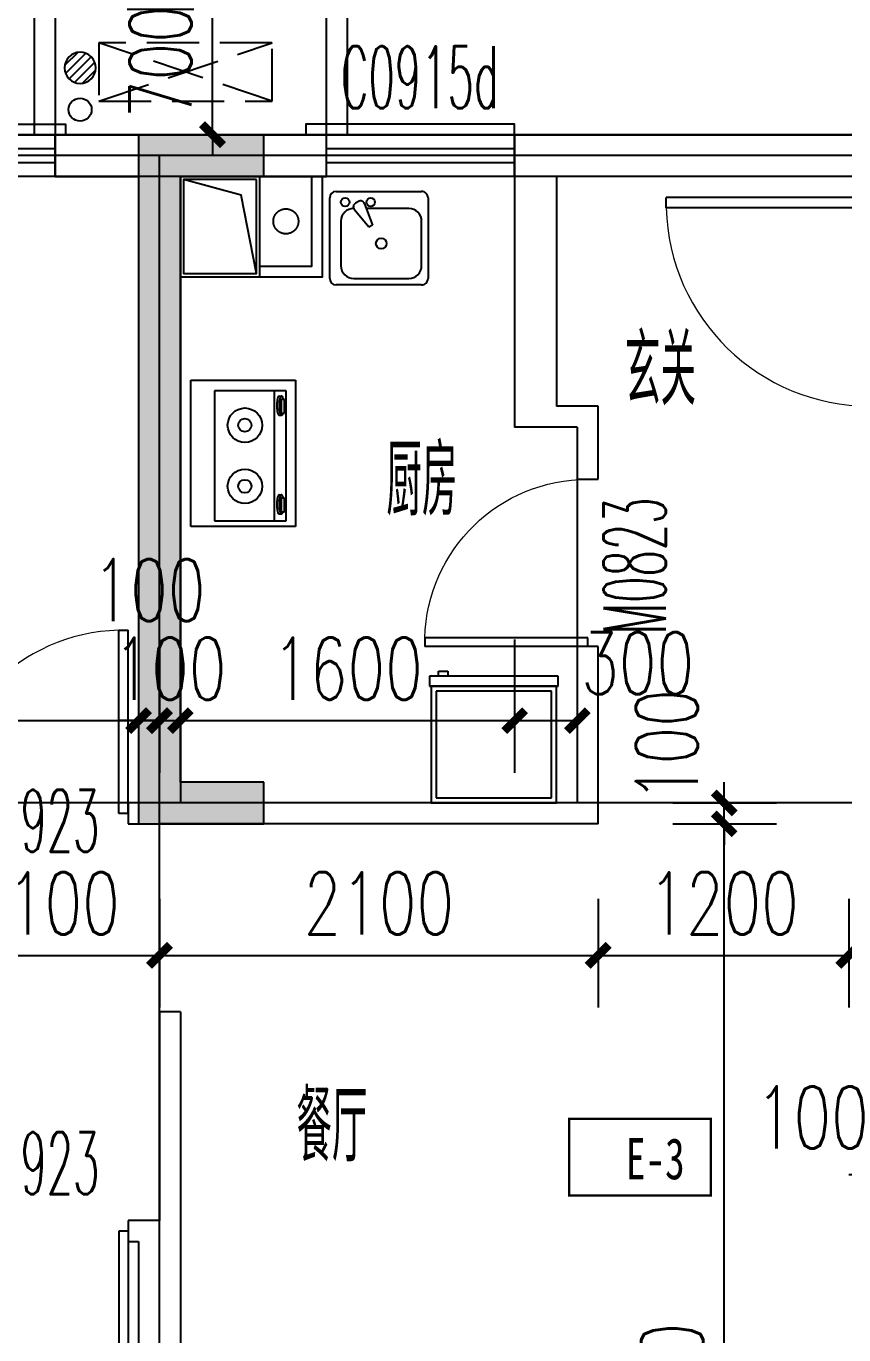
# Model space of a CAD drawing. Extents: x -59851 to 653804, y -249523 to 437614.
# Drawn here: x -14152 to -10238, y 12159 to 18425 of the extents above; entities that cross this region are included whole.
import ezdxf

# ---------------------------------------------------------------- set-up
doc = ezdxf.new("R2010")
doc.units = 0
doc.header["$LTSCALE"] = 1000
doc.header["$MEASUREMENT"] = 0
for name, pattern in [('CONTINOUS', [0]), ('DASH', [0.35, 0.25, -0.1]), ('PS', [3200, 1500, -200, 1500])]:
    doc.linetypes.add(name, pattern=pattern)
for name, color, linetype in [('_S-空调立管', 7, 'Continuous'), ('A-Lvtry（卫生间）', 5, 'Continuous'), ('A-Lvtry（厨房）', 5, 'CONTINOUS'), ('A-烟气道', 105, 'Continuous'), ('A-空调室外机', 5, 'DASH'), ('A-第三道尺寸线', 105, 'Continuous'), ('A-线脚看线', 9, 'Continuous'), ('DOTE', 16, 'Continuous'), ('NL', 5, 'Continuous'), ('PS', 6, 'PS'), ('PUB_HATCH', 8, 'Continuous'), ('PUB_TEXT', 7, 'Continuous'), ('WALL', 2, 'Continuous'), ('WINDOW', 4, 'Continuous'), ('WINDOW_TEXT', 7, 'Continuous'), ('剪力墙', 6, 'Continuous'), ('户型标示', 7, 'Continuous'), ('栏杆', 142, 'Continuous')]:
    doc.layers.add(name, color=color, linetype=linetype)
doc.layers.add('A-area(算全面积)', color=21, linetype='Continuous', plot=False)
doc.layers.add('A-area(算半面积)', color=23, linetype='Continuous', plot=False)
doc.styles.add('_TCH_DIM_T3', font='SIMPLEX.shx', dxfattribs={"width": 0.705882, "bigfont": 'GBCBIG.shx'})
doc.styles.add('_TCH_WINDOW', font='SIMPLEX.shx', dxfattribs={"width": 0.7, "height": 3.5, "bigfont": 'GBCBIG.shx'})
doc.styles.get("Standard").update_dxf_attribs({"font": 'gbenor.shx', "width": 0.7, "bigfont": 'gbcbig.shx'})
doc.styles.add('黑体', font='simhei.ttf', dxfattribs={"width": 0.7})
doc.dimstyles.new('_TCH_ARCH&&100', dxfattribs={"dimtxt": 297.5, "dimasz": 100, "dimexe": 250, "dimexo": 300, "dimgap": 100, "dimtad": 1, "dimdec": 0, "dimzin": 0, "dimdsep": 46, "dimtxsty": '_TCH_DIM_T3', "dimblk": 'ARCHTICK', "dimcen": 0.09, "dimclrt": 7, "dimazin": 2, "dimtfac": 1, "dimtdec": 0, "dimtix": 1, "dimtmove": 2, "dimatfit": 3, "dimfxl": 0, "dimtolj": 1, "dimtzin": 0, "dimarcsym": 0})

# ---------------------------------------------------------------- blocks, each defined once
blk = doc.blocks.new('jgjlq030328')
at = {"layer": 'PUB_HATCH'}
blk.add_hatch(color=256, dxfattribs=at).paths.add_polyline_path([(-259335, 13911.9), (-259735, 13911.9), (-259735, 16811.9), (-259335, 16811.9), (-259335, 17011.9), (-259935, 17011.9), (-259935, 13711.9), (-259735, 13711.9), (-259335, 13711.9)])
at = {"layer": '剪力墙'}
blk.add_lwpolyline([(-259335, 13911.9), (-259735, 13911.9), (-259735, 16811.9), (-259335, 16811.9), (-259335, 17011.9), (-259935, 17011.9), (-259935, 13711.9), (-259735, 13711.9), (-259335, 13711.9)], close=True, dxfattribs=at)
blk = doc.blocks.new('zhouxianssceng0329')
at = {"layer": 'DOTE'}
for p, q in [((-3313.7, 143398.2), (-44988.6, 143398.2)), ((-13513.7, 132089.9), (-13513.7, 143398.2)), ((5501.3, 143298.2), (-44988.6, 143298.2)), ((5501.3, 140298.2), (-44988.6, 140298.2))]:
    blk.add_line(p, q, dxfattribs=at)
blk = doc.blocks.new('_ArchTick')
at = {"color": 0, "linetype": 'ByBlock', "const_width": 0.4}
blk.add_lwpolyline([(-0.5, -0.5), (0.5, 0.5)], dxfattribs=at)
blk = doc.blocks.new('*D775')
at = {"layer": 'A-第三道尺寸线', "color": 0, "lineweight": -2, "transparency": 16777216}
for p, q in [((16931.5, 164421.8), (16931.5, 164804.1)), ((17031.5, 164421.8), (17031.5, 164804.1)), ((16931.5, 164554.1), (16831.5, 164554.1)), ((16931.5, 164554.1), (17031.5, 164554.1)), ((17031.5, 164554.1), (17131.5, 164554.1))]:
    blk.add_line(p, q, dxfattribs=at)
at = {"layer": 'Defpoints', "color": 0, "transparency": 16777216}
for p in [(17031.5, 164554.1), (16931.5, 164121.8), (17031.5, 164121.8)]:
    blk.add_point(p, dxfattribs=at)
at = {"layer": 'A-第三道尺寸线', "color": 0, "lineweight": -2, "transparency": 16777216, "xscale": 100, "yscale": 100, "zscale": 100}
blk.add_blockref('_ArchTick', (16931.5, 164554.1), dxfattribs=at)
at = {"layer": 'A-第三道尺寸线', "color": 0, "lineweight": -2, "transparency": 16777216, "xscale": 100, "yscale": 100, "zscale": 100, "rotation": 180}
blk.add_blockref('_ArchTick', (17031.5, 164554.1), dxfattribs=at)
at = {"layer": 'A-第三道尺寸线', "color": 7, "transparency": 16777216, "insert": (16656.5, 164829.1), "char_height": 297.5, "attachment_point": 5, "style": '_TCH_DIM_T3'}
blk.add_mtext('\\A1;100', dxfattribs=at)
blk = doc.blocks.new('ssxianjiao0329')
at = {"layer": 'A-线脚看线'}
for points in [[(-15563.7, 143498.2), (-15563.7, 143548.2), (-13963.7, 143548.2), (-13963.7, 143498.2)], [(-11813.6, 143498.2), (-11813.6, 143548.2), (-12813.6, 143548.2), (-12813.6, 143498.2)]]:
    blk.add_lwpolyline(points, dxfattribs=at)
blk = doc.blocks.new('hhhhxintongqutong0329')
at = {"layer": 'A-area(算全面积)'}
blk.add_lwpolyline([(-17613.7, 20582.6), (-17613.7, 13682.6), (-16213.7, 13682.6), (-16213.5, 16982.6), (-15613.7, 16982.6), (-15613.7, 16782.6), (-5513.7, 16782.6), (-5513.7, 20582.6)], close=True, dxfattribs=at)
blk = doc.blocks.new('_LV13')
at = {"color": 0}
for p, q in [((-0.071, 0.495), (-0.495, 0.071)), ((0.183, 0.465), (-0.465, -0.183)), ((0.354, 0.354), (-0.354, -0.354)), ((0.465, 0.183), (-0.183, -0.465)), ((0.495, -0.071), (0.071, -0.495))]:
    blk.add_line(p, q, dxfattribs=at)
blk.add_circle((0, 0), 0.5)
blk = doc.blocks.new('jfdsjjkjkh')
at = {"layer": '_S-空调立管'}
blk.add_lwpolyline([(-13893.7, 146763.3, -1), (-13893.7, 146653.3, -1)], format="xyb", close=True, dxfattribs=at)
at = {"layer": 'NL', "ltscale": 0.5, "extrusion": (0, 0, -1), "xscale": 150, "yscale": 150, "zscale": -150, "rotation": 90}
blk.add_blockref('_LV13', (13893.7, 146908.3), dxfattribs=at)
blk = doc.blocks.new('t4')
at = {"layer": 'A-Lvtry（卫生间）'}
for p, q in [((3876545.3, 2552259.6), (3876931.4, 2552259.6)), ((3876514.8, 2551819.5), (3876514.8, 2552229.1)), ((3876819.6, 2552205.6), (3876606.3, 2552205.6)), ((3876961.9, 2552229.1), (3876961.9, 2551819.5)), ((3876545.3, 2552144.6), (3876545.3, 2551880.5)), ((3876790.3, 2552072.2), (3876875.1, 2552142)), ((3876913.8, 2552122.3), (3876905.6, 2552136.5)), ((3876800.4, 2552054.6), (3876790.3, 2552072.2)), ((3876903.3, 2552093.1), (3876800.4, 2552054.6)), ((3876880.6, 2551880.5), (3876880.6, 2552084.6)), ((3876606.3, 2551819.5), (3876819.6, 2551819.5)), ((3876931.4, 2551789), (3876545.3, 2551789))]:
    blk.add_line(p, q, dxfattribs=at)
for centre, major_axis, start_param, end_param in [((3876545.3, 2552229.1), (-21.6, 21.6), -0.785398, 0.785398), ((3876931.4, 2552229.1), (-21.6, 21.6), 3.926991, 5.497787), ((3876606.3, 2552144.6), (-43.1, 43.1), -0.785398, 0.785398), ((3876819.6, 2552144.6), (43.1, 43.1), 5.497787, 7.068583), ((3876911.1, 2552185.3), (-14.4, 14.4), 4.712389, 10.995574), ((3876888, 2552126.3), (14.4, 14.4), 6.021386, 7.757331), ((3876896.2, 2552112.2), (-14.4, 14.4), 2.714645, 4.45059), ((3876911.1, 2552063.4), (14.4, 14.4), 6.283185283893945, 12.56637059107353), ((3876713, 2552012.6), (18, 18), 6.283185283897186, 12.56637059107677), ((3876606.3, 2551880.5), (-43.1, 43.1), 0.785398, 2.356194), ((3876819.6, 2551880.5), (-43.1, 43.1), 2.356194, 3.926991), ((3876545.3, 2551819.5), (21.6, 21.6), 2.356194, 3.926991), ((3876931.4, 2551819.5), (-21.6, 21.6), 2.356194, 3.926991)]:
    blk.add_ellipse(centre, major_axis=major_axis, ratio=1, start_param=start_param, end_param=end_param, dxfattribs=at)
blk = doc.blocks.new('zt1')
at = {"layer": 'A-Lvtry（卫生间）', "linetype": 'Continuous'}
for p, q in [((-700, 0), (0, 0)), ((-700, -500), (-700, 0)), ((0, 0), (0, -500)), ((0, -500), (-700, -500))]:
    blk.add_line(p, q, dxfattribs=at)
at = {"layer": 'A-Lvtry（卫生间）'}
for p, q in [((-673.5, -113.1), (-673.5, -455.5)), ((-50.7, -113.1), (-673.5, -113.1)), ((-50.7, -455.5), (-50.7, -113.1)), ((-673.5, -399.8), (-50.7, -399.8)), ((-640.9, -422.1), (-640.8, -433.8)), ((-565.7, -431.5), (-630.4, -431.5)), ((-630.4, -431.5), (-630.4, -448.2)), ((-565.7, -448.2), (-565.7, -431.5)), ((-549.1, -423.2), (-549.1, -433.7)), ((-167.9, -422.1), (-167.8, -433.8)), ((-157.4, -431.5), (-157.4, -448.2)), ((-92.7, -431.5), (-157.4, -431.5)), ((-92.7, -448.2), (-92.7, -431.5)), ((-76.1, -423.2), (-76.1, -433.7)), ((-673.5, -455.5), (-50.7, -455.5)), ((-630.4, -448.2), (-565.7, -448.2)), ((-157.4, -448.2), (-92.7, -448.2))]:
    blk.add_line(p, q, dxfattribs=at)
for points in [[(-549.1, -423.2, 0.259034), (-551, -419.8, 0.076276), (-562.5, -414.9, 0.036515), (-576.1, -412.4, 0.026615), (-594.9, -411.4, 0.026615), (-613.8, -412.4, 0.036515), (-627.3, -414.9, 0.076276), (-638.9, -419.8, 0.259034), (-640.8, -423.2, 0.078462), (-640.6, -424.5, 0.056762)], [(-549.1, -433.7, 0.259034), (-551, -430.3, 0.076276), (-562.5, -425.4, 0.036515), (-576.1, -422.9, 0.026615), (-594.9, -421.9, 0.026615), (-613.8, -422.9, 0.036515), (-627.3, -425.4, 0.076276), (-638.9, -430.3, 0.259034), (-640.8, -433.7, 0.259034), (-638.9, -437.2, 0.056762), (-630.4, -441.2, 0.036515)], [(-565.7, -442.9, 0.008736), (-562.5, -442.1, 0.076276), (-551, -437.2, 0.259034), (-549.1, -433.7, 0.259034)], [(-76.1, -423.2, 0.259034), (-78, -419.8, 0.076276), (-89.5, -414.9, 0.036515), (-103.1, -412.4, 0.026615), (-121.9, -411.4, 0.026615), (-140.8, -412.4, 0.036515), (-154.3, -414.9, 0.076276), (-165.9, -419.8, 0.259034), (-167.8, -423.2, 0.078462), (-167.6, -424.5, 0.056762)], [(-76.1, -433.7, 0.259034), (-78, -430.3, 0.076276), (-89.5, -425.4, 0.036515), (-103.1, -422.9, 0.026615), (-121.9, -421.9, 0.026615), (-140.8, -422.9, 0.036515), (-154.3, -425.4, 0.076276), (-165.9, -430.3, 0.259034), (-167.8, -433.7, 0.259034), (-165.9, -437.2, 0.056762), (-157.4, -441.2, 0.036515)], [(-92.7, -442.9, 0.008736), (-89.5, -442.1, 0.076276), (-78, -437.2, 0.259034), (-76.1, -433.7, 0.259034)]]:
    blk.add_lwpolyline(points, format="xyb", dxfattribs=at)
at = {"layer": 'A-Lvtry（卫生间）', "linetype": 'Continuous'}
for centre, radius in [((-508.4, -258.5), 82.5), ((-215.8, -258.5), 82.5), ((-508.4, -258.5), 31.6), ((-215.8, -258.5), 31.6)]:
    blk.add_circle(centre, radius, dxfattribs=at)
at = {"layer": 'A-Lvtry（卫生间）', "width": 0.8, "flags": 9}
for tag in ['YSIZE', 'XSIZE']:
    blk.add_attdef(tag, (-350, 0), '', height=0.5, dxfattribs=at)
blk = doc.blocks.new('BX1')
at = {"layer": 'A-Lvtry（卫生间）'}
for p, q in [((-560, 8), (-607.7, 8)), ((-607.7, 8), (-607.7, -608)), ((-560, -608), (-560, 8)), ((0, 0), (-560, 0)), ((0, -600), (0, 0)), ((-560, 0), (-560, -600)), ((-24, -24), (-536, -24)), ((-536, -24), (-536, -576)), ((-24, -576), (-24, -24)), ((-631.1, -564.3), (-631.1, -520)), ((-631.1, -520), (-607.7, -520)), ((-607.7, -520), (-607.7, -564.3)), ((-607.7, -564.3), (-631.1, -564.3)), ((-607.7, -608), (-560, -608)), ((-560, -600), (0, -600)), ((-536, -576), (-24, -576))]:
    blk.add_line(p, q, dxfattribs=at)
blk = doc.blocks.new('ktswaj')
at = {"linetype": 'DASH'}
blk.add_lwpolyline([(15990.1, 179082.6), (15990.1, 178253.3), (16268.4, 178253.3), (16268.4, 179082.6)], close=True, dxfattribs=at)
for points in [[(15990.1, 179082.6), (16268.4, 178253.3)], [(15990.1, 178253.3), (16268.4, 179082.6)]]:
    blk.add_lwpolyline(points, dxfattribs=at)
blk = doc.blocks.new('*D918')
at = {"layer": 'A-第三道尺寸线', "color": 0, "lineweight": -2, "transparency": 16777216}
for p, q in [((-11813.7, 15488.2), (-11813.7, 14850)), ((-11513.7, 15488.2), (-11513.7, 14850)), ((-11813.7, 15100), (-11513.7, 15100))]:
    blk.add_line(p, q, dxfattribs=at)
at = {"layer": 'Defpoints', "color": 0, "transparency": 16777216}
for p in [(-11813.7, 15788.2), (-11513.7, 15788.2), (-11513.7, 15100)]:
    blk.add_point(p, dxfattribs=at)
at = {"layer": 'A-第三道尺寸线', "color": 0, "lineweight": -2, "transparency": 16777216, "xscale": 100, "yscale": 100, "zscale": 100, "rotation": 180}
blk.add_blockref('_ArchTick', (-11813.7, 15100), dxfattribs=at)
at = {"layer": 'A-第三道尺寸线', "color": 0, "lineweight": -2, "transparency": 16777216, "xscale": 100, "yscale": 100, "zscale": 100}
blk.add_blockref('_ArchTick', (-11513.7, 15100), dxfattribs=at)
at = {"layer": 'A-第三道尺寸线', "color": 7, "transparency": 16777216, "insert": (-11224.7, 15375), "char_height": 297.5, "attachment_point": 5, "style": '_TCH_DIM_T3'}
blk.add_mtext('\\A1;300', dxfattribs=at)
blk = doc.blocks.new('*D919')
at = {"layer": 'A-第三道尺寸线', "color": 0, "lineweight": -2, "transparency": 16777216}
for p, q in [((-13413.7, 15488.2), (-13413.7, 14850)), ((-11813.7, 15488.2), (-11813.7, 14850)), ((-13413.7, 15100), (-11813.7, 15100))]:
    blk.add_line(p, q, dxfattribs=at)
at = {"layer": 'Defpoints', "color": 0, "transparency": 16777216}
for p in [(-13413.7, 15788.2), (-11813.7, 15788.2), (-11813.7, 15100)]:
    blk.add_point(p, dxfattribs=at)
at = {"layer": 'A-第三道尺寸线', "color": 0, "lineweight": -2, "transparency": 16777216, "xscale": 100, "yscale": 100, "zscale": 100, "rotation": 180}
blk.add_blockref('_ArchTick', (-13413.7, 15100), dxfattribs=at)
at = {"layer": 'A-第三道尺寸线', "color": 0, "lineweight": -2, "transparency": 16777216, "xscale": 100, "yscale": 100, "zscale": 100}
blk.add_blockref('_ArchTick', (-11813.7, 15100), dxfattribs=at)
at = {"layer": 'A-第三道尺寸线', "color": 7, "transparency": 16777216, "insert": (-12613.7, 15348.8), "char_height": 297.5, "attachment_point": 5, "style": '_TCH_DIM_T3'}
blk.add_mtext('\\A1;1600', dxfattribs=at)
blk = doc.blocks.new('*D920')
at = {"layer": 'A-第三道尺寸线', "color": 0, "lineweight": -2, "transparency": 16777216}
for p, q in [((-13513.7, 15488.2), (-13513.7, 14850)), ((-13413.7, 15488.2), (-13413.7, 14850)), ((-13513.7, 15100), (-13613.7, 15100)), ((-13513.7, 15100), (-13413.7, 15100)), ((-13413.7, 15100), (-13313.7, 15100))]:
    blk.add_line(p, q, dxfattribs=at)
at = {"layer": 'Defpoints', "color": 0, "transparency": 16777216}
for p in [(-13513.7, 15788.2), (-13413.7, 15788.2), (-13413.7, 15100)]:
    blk.add_point(p, dxfattribs=at)
at = {"layer": 'A-第三道尺寸线', "color": 0, "lineweight": -2, "transparency": 16777216, "xscale": 100, "yscale": 100, "zscale": 100}
blk.add_blockref('_ArchTick', (-13513.7, 15100), dxfattribs=at)
at = {"layer": 'A-第三道尺寸线', "color": 0, "lineweight": -2, "transparency": 16777216, "xscale": 100, "yscale": 100, "zscale": 100, "rotation": 180}
blk.add_blockref('_ArchTick', (-13413.7, 15100), dxfattribs=at)
at = {"layer": 'A-第三道尺寸线', "color": 7, "transparency": 16777216, "insert": (-13463.7, 15348.8), "char_height": 297.5, "attachment_point": 5, "style": '_TCH_DIM_T3'}
blk.add_mtext('\\A1;100', dxfattribs=at)
blk = doc.blocks.new('*D921')
at = {"layer": 'A-第三道尺寸线', "color": 0, "lineweight": -2, "transparency": 16777216}
for p, q in [((-13613.7, 15488.2), (-13613.7, 14850)), ((-13513.7, 15488.2), (-13513.7, 14850)), ((-13613.7, 15100), (-13713.7, 15100)), ((-13613.7, 15100), (-13513.7, 15100)), ((-13513.7, 15100), (-13413.7, 15100))]:
    blk.add_line(p, q, dxfattribs=at)
at = {"layer": 'Defpoints', "color": 0, "transparency": 16777216}
for p in [(-13613.7, 15788.2), (-13513.7, 15788.2), (-13513.7, 15100)]:
    blk.add_point(p, dxfattribs=at)
at = {"layer": 'A-第三道尺寸线', "color": 0, "lineweight": -2, "transparency": 16777216, "xscale": 100, "yscale": 100, "zscale": 100}
blk.add_blockref('_ArchTick', (-13613.7, 15100), dxfattribs=at)
at = {"layer": 'A-第三道尺寸线', "color": 0, "lineweight": -2, "transparency": 16777216, "xscale": 100, "yscale": 100, "zscale": 100, "rotation": 180}
blk.add_blockref('_ArchTick', (-13513.7, 15100), dxfattribs=at)
at = {"layer": 'A-第三道尺寸线', "color": 7, "transparency": 16777216, "insert": (-13563.7, 15725), "char_height": 297.5, "attachment_point": 5, "style": '_TCH_DIM_T3'}
blk.add_mtext('\\A1;100', dxfattribs=at)
blk = doc.blocks.new('*D922')
at = {"layer": 'A-第三道尺寸线', "color": 0, "lineweight": -2, "transparency": 16777216}
for p, q in [((-16013.7, 15488.2), (-16013.7, 14850)), ((-13613.7, 15488.2), (-13613.7, 14850)), ((-16013.7, 15100), (-13613.7, 15100))]:
    blk.add_line(p, q, dxfattribs=at)
at = {"layer": 'Defpoints', "color": 0, "transparency": 16777216}
for p in [(-16013.7, 15788.2), (-13613.7, 15788.2), (-13613.7, 15100)]:
    blk.add_point(p, dxfattribs=at)
at = {"layer": 'A-第三道尺寸线', "color": 0, "lineweight": -2, "transparency": 16777216, "xscale": 100, "yscale": 100, "zscale": 100, "rotation": 180}
blk.add_blockref('_ArchTick', (-16013.7, 15100), dxfattribs=at)
at = {"layer": 'A-第三道尺寸线', "color": 0, "lineweight": -2, "transparency": 16777216, "xscale": 100, "yscale": 100, "zscale": 100}
blk.add_blockref('_ArchTick', (-13613.7, 15100), dxfattribs=at)
at = {"layer": 'A-第三道尺寸线', "color": 7, "transparency": 16777216, "insert": (-14813.7, 15348.8), "char_height": 297.5, "attachment_point": 5, "style": '_TCH_DIM_T3'}
blk.add_mtext('\\A1;2400', dxfattribs=at)
blk = doc.blocks.new('*D925')
at = {"layer": 'A-第三道尺寸线', "color": 0, "lineweight": -2, "transparency": 16777216}
for p, q in [((-14613.7, 14247.2), (-14613.7, 13726)), ((-13513.7, 14247.2), (-13513.7, 13726)), ((-14613.7, 13976), (-13513.7, 13976))]:
    blk.add_line(p, q, dxfattribs=at)
at = {"layer": 'Defpoints', "color": 0, "transparency": 16777216}
for p in [(-14613.7, 14547.2), (-13513.7, 14547.2), (-13513.7, 13976)]:
    blk.add_point(p, dxfattribs=at)
at = {"layer": 'A-第三道尺寸线', "color": 0, "lineweight": -2, "transparency": 16777216, "xscale": 100, "yscale": 100, "zscale": 100, "rotation": 180}
blk.add_blockref('_ArchTick', (-14613.7, 13976), dxfattribs=at)
at = {"layer": 'A-第三道尺寸线', "color": 0, "lineweight": -2, "transparency": 16777216, "xscale": 100, "yscale": 100, "zscale": 100}
blk.add_blockref('_ArchTick', (-13513.7, 13976), dxfattribs=at)
at = {"layer": 'A-第三道尺寸线', "color": 7, "transparency": 16777216, "insert": (-14063.7, 14224.8), "char_height": 297.5, "attachment_point": 5, "style": '_TCH_DIM_T3'}
blk.add_mtext('\\A1;1100', dxfattribs=at)
blk = doc.blocks.new('*D926')
at = {"layer": 'A-第三道尺寸线', "color": 0, "lineweight": -2, "transparency": 16777216}
for p, q in [((-13513.7, 14247.2), (-13513.7, 13726)), ((-11413.7, 14247.2), (-11413.7, 13726)), ((-13513.7, 13976), (-11413.7, 13976))]:
    blk.add_line(p, q, dxfattribs=at)
at = {"layer": 'Defpoints', "color": 0, "transparency": 16777216}
for p in [(-13513.7, 14547.2), (-11413.7, 14547.2), (-11413.7, 13976)]:
    blk.add_point(p, dxfattribs=at)
at = {"layer": 'A-第三道尺寸线', "color": 0, "lineweight": -2, "transparency": 16777216, "xscale": 100, "yscale": 100, "zscale": 100, "rotation": 180}
blk.add_blockref('_ArchTick', (-13513.7, 13976), dxfattribs=at)
at = {"layer": 'A-第三道尺寸线', "color": 0, "lineweight": -2, "transparency": 16777216, "xscale": 100, "yscale": 100, "zscale": 100}
blk.add_blockref('_ArchTick', (-11413.7, 13976), dxfattribs=at)
at = {"layer": 'A-第三道尺寸线', "color": 7, "transparency": 16777216, "insert": (-12463.7, 14224.8), "char_height": 297.5, "attachment_point": 5, "style": '_TCH_DIM_T3'}
blk.add_mtext('\\A1;2100', dxfattribs=at)
blk = doc.blocks.new('*D927')
at = {"layer": 'A-第三道尺寸线', "color": 0, "lineweight": -2, "transparency": 16777216}
for p, q in [((-11413.7, 14247.2), (-11413.7, 13726)), ((-10213.7, 14247.2), (-10213.7, 13726)), ((-11413.7, 13976), (-10213.7, 13976))]:
    blk.add_line(p, q, dxfattribs=at)
at = {"layer": 'Defpoints', "color": 0, "transparency": 16777216}
for p in [(-11413.7, 14547.2), (-10213.7, 14547.2), (-10213.7, 13976)]:
    blk.add_point(p, dxfattribs=at)
at = {"layer": 'A-第三道尺寸线', "color": 0, "lineweight": -2, "transparency": 16777216, "xscale": 100, "yscale": 100, "zscale": 100, "rotation": 180}
blk.add_blockref('_ArchTick', (-11413.7, 13976), dxfattribs=at)
at = {"layer": 'A-第三道尺寸线', "color": 0, "lineweight": -2, "transparency": 16777216, "xscale": 100, "yscale": 100, "zscale": 100}
blk.add_blockref('_ArchTick', (-10213.7, 13976), dxfattribs=at)
at = {"layer": 'A-第三道尺寸线', "color": 7, "transparency": 16777216, "insert": (-10813.7, 14224.8), "char_height": 297.5, "attachment_point": 5, "style": '_TCH_DIM_T3'}
blk.add_mtext('\\A1;1200', dxfattribs=at)
blk = doc.blocks.new('*D931')
at = {"layer": 'A-第三道尺寸线', "color": 0, "lineweight": -2, "transparency": 16777216}
for p, q in [((-10810.4, 14705.7), (-10810.4, 14805.7)), ((-11056.4, 14705.7), (-10560.4, 14705.7)), ((-10810.4, 14605.7), (-10810.4, 14705.7)), ((-11056.4, 14605.7), (-10560.4, 14605.7)), ((-10810.4, 14605.7), (-10810.4, 14505.7))]:
    blk.add_line(p, q, dxfattribs=at)
at = {"layer": 'Defpoints', "color": 0, "transparency": 16777216}
for p in [(-11356.4, 14705.7), (-10810.4, 14705.7), (-11356.4, 14605.7)]:
    blk.add_point(p, dxfattribs=at)
at = {"layer": 'A-第三道尺寸线', "color": 0, "lineweight": -2, "transparency": 16777216, "xscale": 100, "yscale": 100, "zscale": 100}
for p, rotation in [((-10810.4, 14705.7), 270), ((-10810.4, 14605.7), 90)]:
    blk.add_blockref('_ArchTick', p, dxfattribs=dict(at, rotation=rotation))
at = {"layer": 'A-第三道尺寸线', "color": 7, "transparency": 16777216, "insert": (-11085.4, 14980.7), "char_height": 297.5, "attachment_point": 5, "rotation": 90, "style": '_TCH_DIM_T3'}
blk.add_mtext('\\A1;100', dxfattribs=at)
blk = doc.blocks.new('*D932')
at = {"layer": 'A-第三道尺寸线', "color": 0, "lineweight": -2, "transparency": 16777216}
for p, q in [((-11056.4, 14605.7), (-10560.4, 14605.7)), ((-10810.4, 9105.7), (-10810.4, 14605.7)), ((-11056.4, 9105.7), (-10560.4, 9105.7))]:
    blk.add_line(p, q, dxfattribs=at)
at = {"layer": 'Defpoints', "color": 0, "transparency": 16777216}
for p in [(-11356.4, 14605.7), (-10810.4, 14605.7), (-11356.4, 9105.7)]:
    blk.add_point(p, dxfattribs=at)
at = {"layer": 'A-第三道尺寸线', "color": 0, "lineweight": -2, "transparency": 16777216, "xscale": 100, "yscale": 100, "zscale": 100}
for p, rotation in [((-10810.4, 14605.7), 90), ((-10810.4, 9105.7), 270)]:
    blk.add_blockref('_ArchTick', p, dxfattribs=dict(at, rotation=rotation))
at = {"layer": 'A-第三道尺寸线', "color": 7, "transparency": 16777216, "insert": (-11059.2, 11855.7), "char_height": 297.5, "attachment_point": 5, "rotation": 90, "style": '_TCH_DIM_T3'}
blk.add_mtext('\\A1;5500', dxfattribs=at)
blk = doc.blocks.new('*D1152')
at = {"layer": 'A-第三道尺寸线', "color": 0, "lineweight": -2, "transparency": 16777216}
for p, q in [((-13260.2, 18605.7), (-13260.2, 18705.7)), ((-13713.7, 18605.7), (-13010.2, 18605.7)), ((-13260.2, 17905.7), (-13260.2, 18605.7)), ((-13713.7, 17905.7), (-13010.2, 17905.7)), ((-13260.2, 17905.7), (-13260.2, 17805.7))]:
    blk.add_line(p, q, dxfattribs=at)
at = {"layer": 'Defpoints', "color": 0, "transparency": 16777216}
for p in [(-14013.7, 18605.7), (-13260.2, 18605.7), (-14013.7, 17905.7)]:
    blk.add_point(p, dxfattribs=at)
at = {"layer": 'A-第三道尺寸线', "color": 0, "lineweight": -2, "transparency": 16777216, "xscale": 100, "yscale": 100, "zscale": 100}
for p, rotation in [((-13260.2, 18605.7), 270), ((-13260.2, 17905.7), 90)]:
    blk.add_blockref('_ArchTick', p, dxfattribs=dict(at, rotation=rotation))
at = {"layer": 'A-第三道尺寸线', "color": 7, "transparency": 16777216, "insert": (-13508.9, 18255.7), "char_height": 297.5, "attachment_point": 5, "rotation": 90, "style": '_TCH_DIM_T3'}
blk.add_mtext('\\A1;700', dxfattribs=at)
blk = doc.blocks.new('$DorLib2D$00000001')
for p, q in [((0.45, 0.975), (0.5, 0.975)), ((0.45, 0), (0.45, 0.975)), ((0.5, 0), (0.5, 0.975)), ((0.5, 0), (0.45, 0))]:
    blk.add_line(p, q)
at = {"lineweight": 13}
blk.add_arc((0.475, 0), 0.975, 91.46928, 180, dxfattribs=at)
blk = doc.blocks.new('$TCHSYS$WIN2D')
for p, q in [((-0.5, 0.5), (0.5, 0.5)), ((-0.5, 0.5), (-0.5, -0.5)), ((0.5, 0.5), (0.5, -0.5)), ((0.5, 0.1667), (-0.5, 0.1667)), ((0.5, -0.1667), (-0.5, -0.1667)), ((-0.5, -0.5), (0.5, -0.5))]:
    blk.add_line(p, q)
blk = doc.blocks.new('A4huhuxing')
at = {"layer": 'A-第三道尺寸线'}
dim = blk.add_linear_dim(base=(17031.5, 164554.1), p1=(16931.5, 164121.8), p2=(17031.5, 164121.8), angle=0, dimstyle='_TCH_ARCH&&100', dxfattribs=at)
dim.commit()
dim.dimension.update_dxf_attribs({"geometry": '*D775', "text_midpoint": (16656.5, 164829.1), "dimtype": 129})

msp = doc.modelspace()

# ---------------------------------------------------------------- linework, layer by layer
at = {"layer": 'A-烟气道'}
for points in [[(-13033.7, 17705.7), (-13413.7, 17705.7), (-13413.7, 17225.7), (-13033.7, 17225.7)], [(-13048.7, 17690.7), (-13398.7, 17690.7), (-13398.7, 17240.7), (-13048.7, 17240.7)]]:
    msp.add_lwpolyline(points, close=True, dxfattribs=at)
msp.add_lwpolyline([(-13048.7, 17240.7), (-13122.1, 17616.6), (-13398.7, 17690.7)], dxfattribs=at)
at = {"layer": 'PS', "ltscale": 0.5}
msp.add_circle((-12908.7, 17490.7), 60, dxfattribs=at)
at = {"layer": 'WALL'}
for p, q in [((-13513.7, 17905.7), (-14013.7, 17905.7)), ((-14013.7, 17905.7), (-14013.7, 17705.7)), ((-12713.7, 17905.7), (-13513.7, 17905.7)), ((-12713.7, 17705.7), (-12713.7, 17905.7)), ((-11713.7, 17905.7), (-11813.7, 17905.7)), ((-11813.7, 17905.7), (-11813.7, 17705.7)), ((-10013.7, 17905.7), (-11713.7, 17905.7)), ((-14013.7, 17705.7), (-13613.7, 17705.7)), ((-13613.7, 17705.7), (-13613.7, 14705.7)), ((-13413.7, 17705.7), (-13413.7, 14705.7)), ((-13413.7, 17705.7), (-12713.7, 17705.7)), ((-11813.7, 17705.7), (-11813.7, 16505.7)), ((-11613.7, 17705.7), (-11613.7, 16605.7)), ((-10213.7, 17705.7), (-11613.7, 17705.7)), ((-11413.7, 16605.7), (-11613.7, 16605.7)), ((-11413.7, 16255.7), (-11413.7, 16605.7)), ((-11513.7, 16505.7), (-11813.7, 16505.7)), ((-11513.7, 16505.7), (-11513.7, 16255.7)), ((-11513.7, 16255.7), (-11413.7, 16255.7)), ((-11413.7, 15455.7), (-11513.7, 15455.7)), ((-11513.7, 15455.7), (-11513.7, 14705.7)), ((-11413.7, 14605.7), (-11413.7, 15455.7)), ((-13613.7, 14705.7), (-13663.7, 14705.7)), ((-13663.7, 14705.7), (-13663.7, 14605.7)), ((-11513.7, 14705.7), (-13413.7, 14705.7)), ((-13663.7, 14605.7), (-13513.7, 14605.7)), ((-11413.7, 14605.7), (-13513.7, 14605.7)), ((-13513.7, 13705.7), (-13513.7, 12705.7)), ((-13413.7, 13705.7), (-13513.7, 13705.7)), ((-13413.7, 13705.7), (-13413.7, 12705.7)), ((-13513.7, 12705.7), (-13663.7, 12705.7)), ((-13663.7, 12705.7), (-13663.7, 12605.7)), ((-13413.7, 12705.7), (-13413.7, 9105.7)), ((-13663.7, 12605.7), (-13613.7, 12605.7)), ((-13613.7, 12605.7), (-13613.7, 9105.7))]:
    msp.add_line(p, q, dxfattribs=at)
for points in [[(-13033.7, 17225.7), (-12733.7, 17225.7), (-12733.7, 17705.7)], [(-13033.7, 17275.7), (-12783.7, 17275.7), (-12783.7, 17705.7)]]:
    msp.add_lwpolyline(points, dxfattribs=at)
at = {"layer": 'WINDOW'}
msp.add_line((-11513.7, 16255.7), (-11513.7, 15455.7), dxfattribs=at)
at = {"layer": '户型标示', "color": 2, "const_width": 11.2}
msp.add_lwpolyline([(-11552.5, 13192.8), (-10874.8, 13192.8), (-10874.8, 12826.4), (-11552.5, 12826.4)], close=True, dxfattribs=at)
at = {"layer": '栏杆'}
for points in [[(-12613.7, 17905.7), (-12613.7, 18605.7), (-14113.7, 18605.7), (-14113.7, 17905.7)], [(-12713.7, 17905.7), (-12713.7, 18505.7), (-14013.7, 18505.7), (-14013.7, 17905.7)]]:
    msp.add_lwpolyline(points, dxfattribs=at)

# ---------------------------------------------------------------- block references
msp.add_blockref('zhouxianssceng0329', (0, -125592.5))
at = {"layer": 'A-Lvtry（厨房）', "rotation": 90}
msp.add_blockref('t4', (2539560.7, -3859328.2), dxfattribs=at)
at = {"layer": 'A-Lvtry（厨房）', "extrusion": (-1.08889e-08, 3.92285e-11, 1)}
for name, p, rotation in [('zt1', (-13363.4, 16730.3, 0), 90.0000013340213), ('BX1', (-11613.6, 14705.7, 0), 270)]:
    msp.add_blockref(name, p, dxfattribs=dict(at, rotation=rotation))
at = {"layer": 'A-空调室外机', "rotation": 90}
msp.add_blockref('ktswaj', (165279.2, 2076.5), dxfattribs=at)
at = {"layer": 'WINDOW'}
ref = msp.add_blockref('$TCHSYS$WIN2D', (-14763.7, 17805.7), dxfattribs=dict(at, xscale=1500, yscale=200, zscale=1500, rotation=180))
ref.add_attrib('A', 'C1515b', (-15131.2, 18032), dxfattribs={"layer": 'WINDOW_TEXT', "height": 297.5, "style": '_TCH_WINDOW', "width": 0.494118})
ref = msp.add_blockref('$TCHSYS$WIN2D', (-12263.7, 17805.7), dxfattribs=dict(at, xscale=900, yscale=200, zscale=900, rotation=180))
ref.add_attrib('A', 'C0915d', (-12645.2, 18032), dxfattribs={"layer": 'WINDOW_TEXT', "height": 297.5, "style": '_TCH_WINDOW', "width": 0.494118})
ref = msp.add_blockref('$DorLib2D$00000001', (-11463.7, 15855.7), dxfattribs=dict(at, xscale=800, yscale=-800, zscale=800, rotation=270))
ref.add_attrib('A', 'M0823', (-11090, 15512.7), dxfattribs={"layer": 'WINDOW_TEXT', "height": 297.5, "rotation": 90, "style": '_TCH_WINDOW', "width": 0.494118})
ref = msp.add_blockref('$DorLib2D$00000001', (-14113.7, 14655.7), dxfattribs=dict(at, xscale=-900, yscale=-900, zscale=-900, rotation=180))
ref.add_attrib('A', 'M0923', (-14456.7, 14471.8), dxfattribs={"layer": 'WINDOW_TEXT', "height": 297.5, "style": '_TCH_WINDOW', "width": 0.494118})
ref = msp.add_blockref('$DorLib2D$00000001', (-14113.7, 12655.7), dxfattribs=dict(at, xscale=-900, yscale=900, zscale=-900, rotation=180))
ref.add_attrib('A', 'M0923', (-14456.7, 12832), dxfattribs={"layer": 'WINDOW_TEXT', "height": 297.5, "style": '_TCH_WINDOW', "width": 0.494118})
at = {"layer": '剪力墙'}
msp.add_blockref('jgjlq030328', (246321.3, 893.8, 0), dxfattribs=at)

# ---------------------------------------------------------------- texts
at = {"layer": 'PUB_TEXT', "width": 0.7}
for s, p in [('玄关', (-11285.6, 16609.9)), ('厨房', (-12427.4, 16081.7)), ('餐厅', (-12858.4, 12988.3))]:
    msp.add_text(s, height=337.59, dxfattribs=at).set_placement(p)
at = {"layer": '户型标示', "color": 2, "style": '黑体', "width": 0.7}
msp.add_text('E-3', height=197.15, dxfattribs=at).set_placement((-11281.3, 12903.8))

# ---------------------------------------------------------------- dimensions: what is measured, and where the dimension line sits
at = {"layer": 'A-第三道尺寸线'}
for p1, p2, distance, picture, middle in [((-14013.7, 17905.7), (-14013.7, 18605.7), -753.5, '*D1152', (-13508.9, 18255.7)), ((-16013.7, 15788.2), (-13613.7, 15788.2), -688.2, '*D922', (-14813.7, 15348.8)), ((-13513.7, 15788.2), (-13413.7, 15788.2), -688.2, '*D920', (-13463.7, 15348.8)), ((-13413.7, 15788.2), (-11813.7, 15788.2), -688.2, '*D919', (-12613.7, 15348.8)), ((-14613.7, 14547.2), (-13513.7, 14547.2), -571.2, '*D925', (-14063.7, 14224.8)), ((-13513.7, 14547.2), (-11413.7, 14547.2), -571.2, '*D926', (-12463.7, 14224.8))]:
    dim = msp.add_aligned_dim(p1=p1, p2=p2, distance=distance, dimstyle='_TCH_ARCH&&100', dxfattribs=at)
    dim.commit()
    dim.dimension.update_dxf_attribs({"geometry": picture, "text_midpoint": middle})
for base, p1, p2, picture, middle in [((-13513.7, 15100), (-13613.7, 15788.2), (-13513.7, 15788.2), '*D921', (-13563.7, 15725)), ((-11513.7, 15100), (-11813.7, 15788.2), (-11513.7, 15788.2), '*D918', (-11224.7, 15375))]:
    dim = msp.add_linear_dim(base=base, p1=p1, p2=p2, angle=0, dimstyle='_TCH_ARCH&&100', dxfattribs=at)
    dim.commit()
    dim.dimension.update_dxf_attribs({"geometry": picture, "text_midpoint": middle, "dimtype": 161})

# ---------------------------------------------------------------- next in the draw order: block references
msp.add_blockref('A4huhuxing', (-27045.2, -151629.1))

# ---------------------------------------------------------------- next in the draw order: block references
for name, p in [('ssxianjiao0329', (0, -125592.5)), ('hhhhxintongqutong0329', (0, 1123.1))]:
    msp.add_blockref(name, p)
at = {"layer": 'A-area(算半面积)'}
msp.add_blockref('jfdsjjkjkh', (0, -128682.6), dxfattribs=at)
at = {"layer": 'WINDOW'}
ref = msp.add_blockref('$DorLib2D$00000001', (-10113.7, 17105.7), dxfattribs=dict(at, xscale=-1000, yscale=-1000, zscale=-1000, rotation=270))
ref.add_attrib('A', 'FDM1023', (-9690, 16640.2), dxfattribs={"layer": 'WINDOW_TEXT', "height": 297.5, "rotation": 90, "style": '_TCH_WINDOW', "width": 0.494118})

# ---------------------------------------------------------------- next in the draw order: dimensions: what is measured, and where the dimension line sits
at = {"layer": 'A-第三道尺寸线'}
dim = msp.add_linear_dim(base=(-10810.4, 14705.7), p1=(-11356.4, 14605.7), p2=(-11356.4, 14705.7), angle=90, dimstyle='_TCH_ARCH&&100', dxfattribs=at)
dim.commit()
dim.dimension.update_dxf_attribs({"geometry": '*D931', "text_midpoint": (-11085.4, 14980.7), "dimtype": 161})
for p1, p2, distance, picture, middle in [((-11356.4, 9105.7), (-11356.4, 14605.7), -546, '*D932', (-11059.2, 11855.7)), ((-11413.7, 14547.2), (-10213.7, 14547.2), -571.2, '*D927', (-10813.7, 14224.8))]:
    dim = msp.add_aligned_dim(p1=p1, p2=p2, distance=distance, dimstyle='_TCH_ARCH&&100', dxfattribs=at)
    dim.commit()
    dim.dimension.update_dxf_attribs({"geometry": picture, "text_midpoint": middle})

doc.saveas('drawing.dxf')
